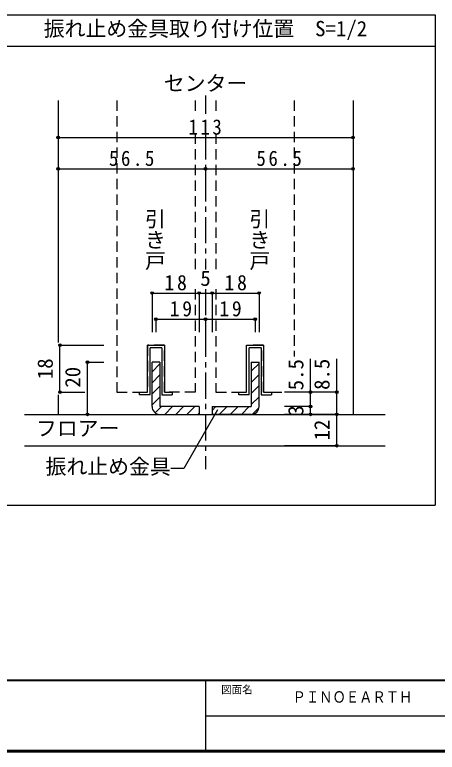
# Model space of a CAD drawing. Units: millimetres at full size, sheet at 1:5, with parts at other scales. Extents: x -973 to 977, y -718 to 696.
# Drawn here: x -181 to 224, y -701 to 6 of the extents above; entities that cross this region are included whole.
import ezdxf
from ezdxf.enums import TextEntityAlignment as Align

# ---------------------------------------------------------------- set-up
doc = ezdxf.new("R2010")
doc.units = ezdxf.units.MM
doc.header["$LTSCALE"] = 5
doc.header["$PDMODE"] = 32
doc.header["$PDSIZE"] = 2.5
doc.linetypes.add('CHAIN1', pattern=[8, 5, -1, 1, -1])
doc.linetypes.add('DASHED2', pattern=[3, 2, -1])
for name, color, linetype in [('0-A_文字', 3, 'Continuous'), ('1-1_通り芯', 4, 'CHAIN1'), ('1-3_仕上', 2, 'Continuous'), ('1-4_枠', 4, 'CHAIN1'), ('1-6_扉', 7, 'DASHED2'), ('1-7_金物', 7, 'Continuous'), ('1-A_寸法', 7, 'Continuous'), ('1-B_寸法', 7, 'Continuous'), ('F-1_枠', 6, 'Continuous'), ('F-A_文字', 7, 'Continuous')]:
    doc.layers.add(name, color=color, linetype=linetype)
doc.styles.add('@ＭＳ ゴシック', font='')
doc.styles.add('ＭＳ ゴシック', font='')
doc.styles.get('@ＭＳ ゴシック').set_extended_font_data('@MS Gothic')
doc.styles.get('ＭＳ ゴシック').set_extended_font_data('MS Gothic')

msp = doc.modelspace()

# ---------------------------------------------------------------- linework, layer by layer
at = {"layer": '0-A_文字'}
for p, q in [((-218.347, 5.849), (221.653, 5.849)), ((221.653, 5.849), (221.653, -464.151)), ((-218.347, -24.151), (221.653, -24.151)), ((-218.347, -464.151), (221.653, -464.151))]:
    msp.add_line(p, q, dxfattribs=at)
at = {"layer": '1-1_通り芯'}
for p, q in [((1.653, -71.504), (1.653, -89.233)), ((1.653, -107.983), (1.653, -238.344)), ((1.653, -257.094), (1.653, -429.441))]:
    msp.add_line(p, q, dxfattribs=at)
at = {"layer": '1-3_仕上'}
for p, q in [((-171.853, -377.094), (173.641, -377.094)), ((-171.853, -407.094), (173.641, -407.094))]:
    msp.add_line(p, q, dxfattribs=at)
at = {"layer": '1-4_枠', "color": 3, "linetype": 'Continuous'}
for p, q in [((-139.597, -76.303), (-139.597, -308.344)), ((142.903, -76.303), (142.903, -377.094)), ((-139.597, -358.344), (-139.597, -377.094))]:
    msp.add_line(p, q, dxfattribs=at)
at = {"layer": '1-6_扉'}
for p, q in [((-83.347, -76.303), (-83.347, -355.844)), ((-8.347, -76.303), (-8.347, -89.233)), ((11.653, -76.303), (11.653, -89.233)), ((86.653, -76.303), (86.653, -321.501)), ((-8.347, -107.983), (-8.347, -238.344)), ((11.653, -107.983), (11.653, -238.344)), ((-8.347, -257.094), (-8.347, -355.844)), ((11.653, -257.094), (11.653, -355.844)), ((-53.972, -310.844), (-53.972, -355.844)), ((-37.722, -310.844), (-53.972, -310.844)), ((41.028, -355.844), (41.028, -310.844)), ((57.278, -310.844), (43.528, -310.844)), ((57.278, -355.844), (57.278, -310.844)), ((-83.347, -355.844), (-53.972, -355.844)), ((11.653, -355.844), (41.028, -355.844)), ((57.278, -355.844), (64.153, -355.844)), ((64.776, -355.844), (77.276, -355.844))]:
    msp.add_line(p, q, dxfattribs=at)
msp.add_lwpolyline([(-8.347, -355.844), (-37.722, -355.844), (-37.722, -310.844)], dxfattribs=at)
at = {"layer": '1-7_金物'}
for p, q in [((-53.974, -355.844), (-53.974, -310.844)), ((-53.974, -310.844), (-37.724, -310.844)), ((-37.724, -310.844), (-37.724, -355.844)), ((41.026, -355.844), (41.026, -310.844)), ((41.026, -310.844), (57.276, -310.844)), ((57.276, -310.844), (57.276, -355.844)), ((-51.474, -358.344), (-51.474, -313.344)), ((-40.224, -313.344), (-51.474, -313.344)), ((-40.224, -313.344), (-40.224, -358.344)), ((43.526, -358.344), (43.526, -313.344)), ((54.776, -313.344), (43.526, -313.344)), ((54.776, -313.344), (54.776, -358.344)), ((-61.474, -355.844), (-53.974, -355.844)), ((-61.474, -358.344), (-61.474, -355.844)), ((-51.474, -358.344), (-61.474, -358.344)), ((-40.224, -358.344), (-30.224, -358.344)), ((-37.724, -355.844), (-30.224, -355.844)), ((-30.224, -355.844), (-30.224, -358.344)), ((33.526, -355.844), (41.026, -355.844)), ((33.526, -358.344), (33.526, -355.844)), ((43.526, -358.344), (33.526, -358.344)), ((54.776, -358.344), (64.776, -358.344)), ((57.276, -355.844), (64.776, -355.844)), ((64.776, -355.844), (64.776, -358.344))]:
    msp.add_line(p, q, dxfattribs=at)
at = {"layer": '1-7_金物', "color": 3}
for p, q in [((-42.099, -327.094), (-49.599, -327.094)), ((-49.599, -369.594), (-49.599, -327.094)), ((-42.099, -327.094), (-42.099, -369.594)), ((45.401, -327.094), (52.901, -327.094)), ((45.401, -327.094), (45.401, -369.594)), ((52.901, -369.594), (52.901, -327.094)), ((-4.599, -369.594), (-42.099, -369.594)), ((-4.599, -369.594), (-4.599, -377.094)), ((7.901, -369.594), (7.901, -377.094)), ((7.901, -369.594), (45.401, -369.594)), ((-42.099, -377.094), (-4.599, -377.094)), ((45.401, -377.094), (7.901, -377.094))]:
    msp.add_line(p, q, dxfattribs=at)
at = {"layer": '1-7_金物', "color": 4}
for p, q in [((-49.599, -336.207), (-42.099, -328.707)), ((45.401, -335.8), (52.901, -328.3)), ((45.401, -346.406), (52.901, -338.906)), ((-49.599, -346.814), (-42.099, -339.314)), ((-49.599, -357.42), (-42.099, -349.92)), ((45.401, -357.013), (52.901, -349.513)), ((45.401, -367.62), (52.901, -360.12)), ((-49.599, -368.027), (-42.099, -360.527)), ((-46.576, -375.611), (-40.559, -369.594)), ((-37.453, -377.094), (-29.953, -369.594)), ((-26.846, -377.094), (-19.346, -369.594)), ((-16.239, -377.094), (-8.739, -369.594)), ((7.901, -373.3), (11.607, -369.594)), ((14.714, -377.094), (22.213, -369.594)), ((25.32, -377.094), (32.82, -369.594)), ((35.927, -377.094), (43.427, -369.594)), ((46.635, -376.992), (52.801, -370.826)), ((-5.633, -377.094), (-4.601, -376.062))]:
    msp.add_line(p, q, dxfattribs=at)
at = {"layer": '1-7_金物', "color": 3}
for centre, start, end in [((-42.099, -369.594), 180, 270), ((45.401, -369.594), 270, 0)]:
    msp.add_arc(centre, 7.5, start, end, dxfattribs=at)
at = {"layer": '1-A_寸法'}
for p, q in [((13.202, -372.857), (-19.09, -428.788)), ((-19.09, -428.788), (-31.59, -428.788))]:
    msp.add_line(p, q, dxfattribs=at)
at = {"layer": '1-B_寸法', "color": 4}
for p, q in [((-139.597, -111.733), (142.903, -111.733)), ((-139.597, -141.733), (1.653, -141.733)), ((-139.597, -141.733), (-139.597, -166.733)), ((1.653, -141.733), (1.653, -166.733)), ((1.653, -141.733), (142.903, -141.733)), ((142.903, -141.733), (142.903, -166.733)), ((-49.597, -260.844), (-4.599, -260.844)), ((-49.597, -260.844), (-49.597, -298.344)), ((-4.599, -260.844), (-4.599, -298.344)), ((-4.599, -260.844), (7.903, -260.844)), ((7.903, -260.844), (7.903, -298.344)), ((7.903, -260.844), (52.903, -260.844)), ((52.903, -260.844), (52.903, -298.344)), ((-45.847, -285.844), (1.653, -285.844)), ((-45.847, -285.844), (-45.847, -298.344)), ((1.653, -285.844), (1.653, -298.344)), ((1.653, -285.844), (49.153, -285.844)), ((49.153, -285.844), (49.153, -298.344)), ((-137.793, -355.844), (-137.793, -310.844)), ((-137.793, -310.844), (-95.847, -310.844)), ((102.276, -369.594), (102.276, -324.001)), ((127.276, -377.094), (127.276, -324.001)), ((-111.377, -377.094), (-111.377, -327.094)), ((-111.377, -327.094), (-95.847, -327.094)), ((-137.793, -355.844), (-114.013, -355.844)), ((127.276, -355.844), (77.276, -355.844)), ((102.276, -369.594), (77.276, -369.594)), ((102.276, -377.094), (102.276, -369.594)), ((-111.377, -377.094), (-95.847, -377.094)), ((127.276, -377.094), (77.276, -377.094)), ((127.276, -407.094), (127.276, -377.094)), ((127.276, -407.094), (77.276, -407.094))]:
    msp.add_line(p, q, dxfattribs=at)
at = {"layer": '1-B_寸法'}
for p in [(-139.597, -111.733), (142.903, -111.733), (-139.597, -141.733), (1.653, -141.733), (142.903, -141.733), (-49.597, -260.844), (-4.599, -260.844), (7.903, -260.844), (52.903, -260.844), (-45.847, -285.844), (1.653, -285.844), (49.153, -285.844), (-137.793, -310.844), (-111.377, -327.094), (-137.793, -355.844), (102.276, -355.844), (127.276, -355.844), (102.276, -369.594), (-111.377, -377.094), (102.276, -377.094), (127.276, -377.094), (127.276, -407.094)]:
    msp.add_point(p, dxfattribs=at)
at = {"layer": 'F-1_枠'}
for p, q in [((976.653, -631.667), (-973.347, -631.667)), ((976.653, -632.5), (-973.347, -632.5)), ((1.653, -632.5), (1.653, -699.167)), ((1.653, -665.833), (974.986, -665.834)), ((976.653, -699.167), (-973.347, -699.167)), ((976.653, -700), (-973.347, -700)), ((976.653, -700.833), (-973.347, -700.833))]:
    msp.add_line(p, q, dxfattribs=at)

# ---------------------------------------------------------------- texts
at = {"layer": '0-A_文字', "color": 7, "style": 'ＭＳ ゴシック'}
msp.add_text('振れ止め金具取り付け位置\u3000S=1/2', height=14.66, dxfattribs=at).set_placement((-153.347, -19.151), align=Align.BOTTOM_LEFT)
at = {"layer": '1-A_寸法', "style": 'ＭＳ ゴシック'}
for s, p in [('センター', (-38.347, -71.504)), ('フロアー', (-160.84, -402.094)), ('振れ止め金具', (-151.59, -438.788))]:
    msp.add_text(s, height=14.66, dxfattribs=at).set_placement(p, align=Align.BOTTOM_LEFT)
at = {"layer": '1-A_寸法', "style": '@ＭＳ ゴシック'}
for p in [(-58.347, -179.663), (41.653, -179.663)]:
    msp.add_text('引き戸', height=14.66, rotation=270, dxfattribs=at).set_placement(p, align=Align.BOTTOM_LEFT)
at = {"layer": '1-B_寸法', "style": 'ＭＳ ゴシック'}
msp.add_text('5', height=14.66, dxfattribs=at).set_placement((-3.348, -258.344), align=Align.BOTTOM_LEFT)
for s, p in [('18', (-140.293, -343.344)), ('8.5', (124.776, -353.642)), ('5.5', (99.776, -354.001)), ('20', (-113.877, -351.469)), ('3', (99.776, -378.344)), ('12', (124.776, -402.094))]:
    msp.add_text(s, height=14.66, rotation=90, dxfattribs=at).set_placement(p, align=Align.BOTTOM_LEFT)
at = {"layer": '1-B_寸法', "char_height": 14.66, "attachment_point": 7, "style": 'ＭＳ ゴシック'}
for s, insert in [('\\T1.27;\\W0.9;113', (-14.597, -109.233)), ('\\T1.28;\\W0.9;56.5', (-90.847, -139.233)), ('\\T1.28;\\W0.9;56.5', (50.403, -139.233)), ('\\T1.27;\\W0.95;18', (-37.723, -258.344)), ('\\T1.27;\\W0.95;18', (19.778, -258.344)), ('\\T1.27;\\W0.95;19', (-32.722, -283.344)), ('\\T1.27;\\W0.95;19', (14.778, -283.344))]:
    msp.add_mtext(s, dxfattribs=dict(at, insert=insert))
at = {"layer": 'F-A_文字', "style": 'ＭＳ ゴシック'}
msp.add_text('図面名', height=7.331, dxfattribs=at).set_placement((16.653, -646.667), align=Align.BOTTOM_LEFT)
at = {"layer": 'F-A_文字', "style": 'ＭＳ ゴシック', "width": 0.85}
msp.add_text('ＰＩＮＯＥＡＲＴＨ', height=11, dxfattribs=at).set_placement((84.986, -656.667), align=Align.BOTTOM_LEFT)

doc.saveas('drawing.dxf')
